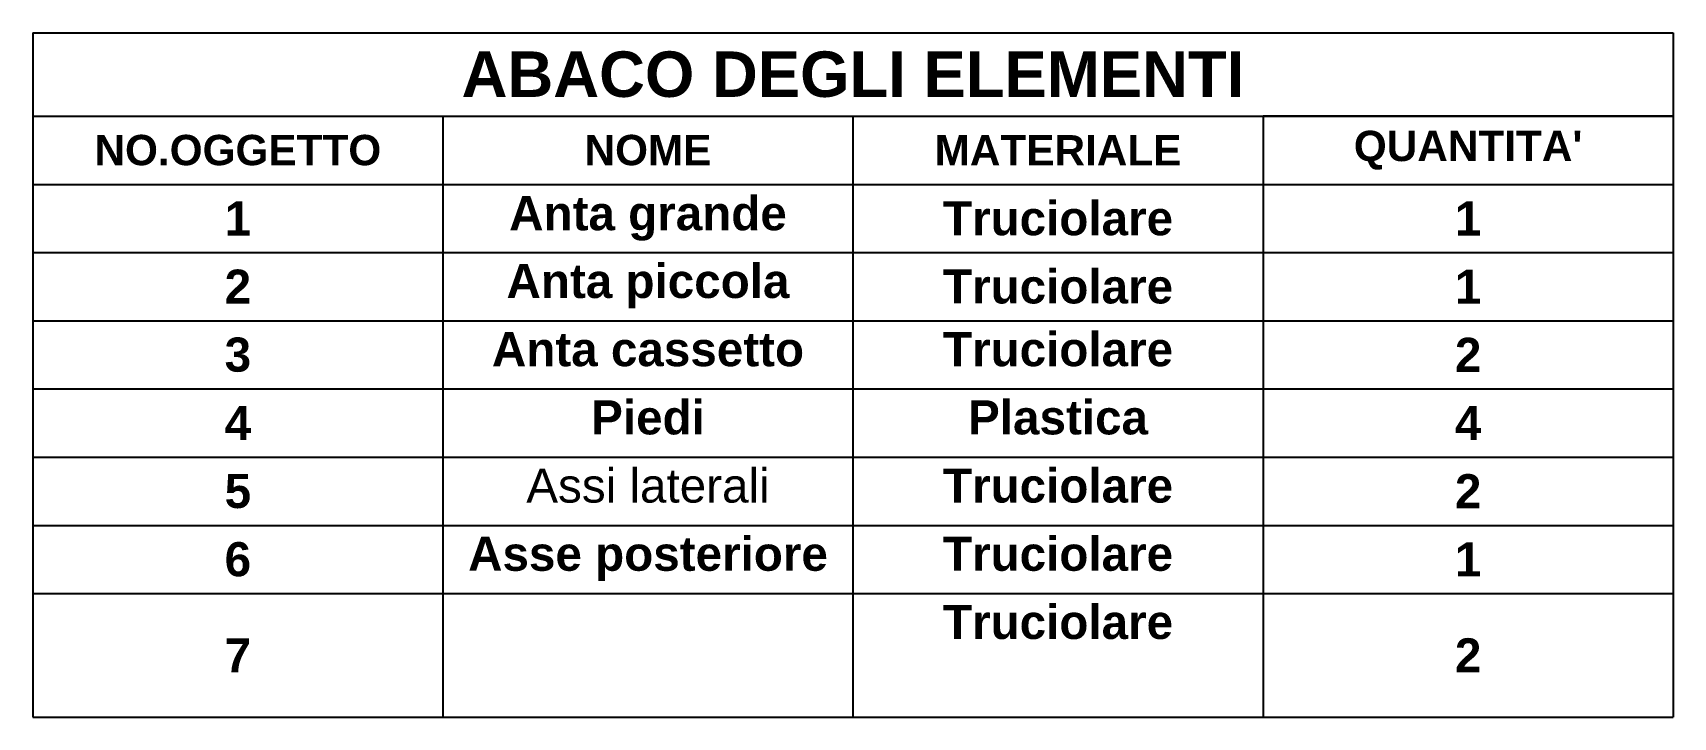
# Model space of a CAD drawing. Header units: millimetres. Extents: x 1621 to 3054, y -476 to 118.
# Drawn here: x 2606.8 to 2823.4, y -368.6 to -278.3 of the extents above; entities that cross this region are included whole.
import ezdxf

# ---------------------------------------------------------------- set-up
doc = ezdxf.new("R2010")
doc.units = ezdxf.units.MM
doc.layers.add('G-ANNO-TEXT', color=3, linetype='Continuous')
doc.styles.add('ARIAL-BOLD', font='')
doc.styles.get("Standard").update_dxf_attribs({"font": 'arial.ttf'})
doc.styles.get('ARIAL-BOLD').set_extended_font_data('Arial', bold=True)

# ---------------------------------------------------------------- blocks, each defined once
blk = doc.blocks.new('*T48')
at = {"color": 0, "linetype": 'ByBlock', "lineweight": -2, "transparency": 16777216}
for p, q in [((0, 0), (216.63, 0)), ((0, 0), (0, -90.32)), ((216.63, 0), (216.63, -90.32)), ((0, -11), (216.63, -11)), ((54.16, -11), (54.16, -90.32)), ((108.31, -11), (108.31, -90.32)), ((162.47, -11), (162.47, -90.32)), ((0, -20), (216.63, -20)), ((0, -29), (216.63, -29)), ((0, -38), (216.63, -38)), ((0, -47), (216.63, -47)), ((0, -56), (216.63, -56)), ((0, -65), (216.63, -65)), ((0, -74), (216.63, -74)), ((0, -90.32), (216.63, -90.32))]:
    blk.add_line(p, q, dxfattribs=at)
at = {"color": 0, "transparency": 16777216, "style": 'ARIAL-BOLD'}
for s, insert, char_height, width, attachment_point in [('ABACO DEGLI ELEMENTI', (108.31, -5.5), 6, 213.6291, 5), ("QUANTITA'", (189.55, -15.5), 4, 51.1573, 5), ('NO.OGGETTO', (27.08, -15.5), 4, 51.1573, 5), ('NOME', (81.24, -15.5), 4, 51.1573, 5), ('MATERIALE', (135.39, -15.5), 4, 51.1573, 5), ('Anta grande', (81.24, -24.5), 4.5, 51.1573, 5), ('1', (27.08, -24.5), 4.5, 51.1573, 5), ('Truciolare', (135.39, -24.5), 4.5, 51.1573, 5), ('1', (189.55, -24.5), 4.5, 51.1573, 5), ('Anta piccola', (81.24, -30.5), 4.5, 51.1573, 2), ('2', (27.08, -33.5), 4.5, 51.1573, 5), ('Truciolare', (135.39, -33.5), 4.5, 51.1573, 5), ('1', (189.55, -33.5), 4.5, 51.1573, 5), ('3', (27.08, -42.5), 4.5, 51.1573, 5), ('Anta cassetto', (81.24, -39.5), 4.5, 51.1573, 2), ('Truciolare', (135.39, -39.5), 4.5, 51.1573, 2), ('2', (189.55, -42.5), 4.5, 51.1573, 5), ('4', (27.08, -51.5), 4.5, 51.1573, 5), ('Piedi', (81.24, -48.5), 4.5, 51.1573, 2), ('Plastica', (135.39, -48.5), 4.5, 51.1573, 2), ('4', (189.55, -51.5), 4.5, 51.1573, 5), ('5', (27.08, -60.5), 4.5, 51.1573, 5), ('Truciolare', (135.39, -57.5), 4.5, 51.1573, 2), ('2', (189.55, -60.5), 4.5, 51.1573, 5), ('6', (27.08, -69.5), 4.5, 51.1573, 5), ('Asse posteriore', (81.24, -66.5), 4.5, 51.1573, 2), ('Truciolare', (135.39, -66.5), 4.5, 51.1573, 2), ('1', (189.55, -69.5), 4.5, 51.1573, 5), ('Truciolare', (135.39, -75.5), 4.5, 51.1573, 2), ('7', (27.08, -82.16), 4.5, 51.1573, 5), ('2', (189.55, -82.16), 4.5, 51.1573, 5)]:
    blk.add_mtext(s, dxfattribs=dict(at, insert=insert, char_height=char_height, width=width, attachment_point=attachment_point))
at = {"color": 0, "transparency": 16777216, "insert": (81.24, -57.5), "char_height": 4.5, "width": 51.1573, "attachment_point": 2}
blk.add_mtext('Assi laterali', dxfattribs=at)

msp = doc.modelspace()

# ---------------------------------------------------------------- linework, layer by layer
at = {"layer": 'G-ANNO-TEXT'}
for p, q in [((2823.45, -289.33), (2769.29, -289.33)), ((2660.98, -298.33), (2660.98, -307.33)), ((2660.98, -325.33), (2660.98, -334.33))]:
    msp.add_line(p, q, dxfattribs=at)

# ---------------------------------------------------------------- block references
msp.add_blockref('*T48', (2606.82, -278.33))

doc.saveas('drawing.dxf')
